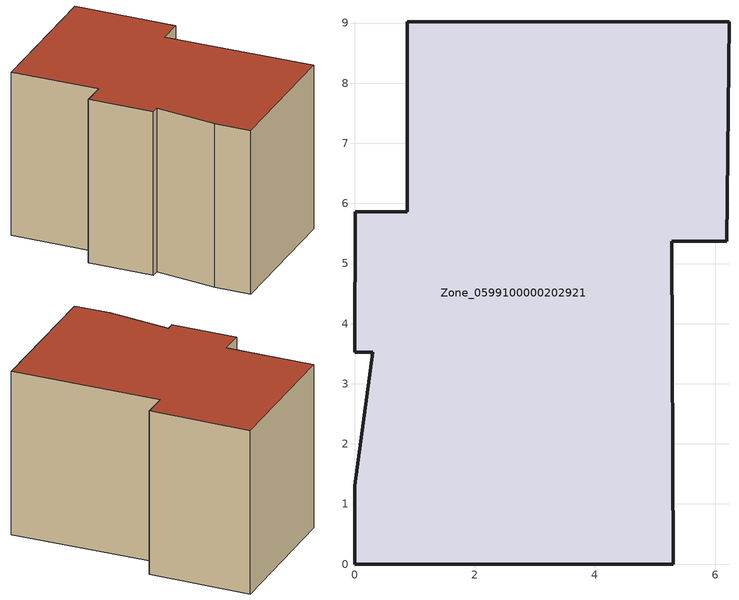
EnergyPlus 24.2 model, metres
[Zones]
Zone_0599100000202921
 floor ground (C_G): 0.31,3.53 0.01,3.53 0.01,5.86 0.88,5.86 0.88,9.02 6.23,9.02 6.19,5.37 5.28,5.37 5.3,0 0,0 0,1.3 z0
 wall outside (C_F): 5.28,5.37 6.19,5.37 6.23,9.02 0.88,9.02 0.88,5.86 0.01,5.86 0.01,3.53 0.31,3.53 0,1.3 0,0 5.3,0 5.28,5.37 z0:6.04
 roof outside (C_R): 0.31,3.53 0,1.3 0,0 5.3,0 5.28,5.37 6.19,5.37 6.23,9.02 0.88,9.02 0.88,5.86 0.01,5.86 0.01,3.53 z6.04
[BUILDING]
Pand.0599100000202921: North Axis=0; Terrain=City; Loads Convergence Tolerance Value=0.04; Temperature Convergence Tolerance Value=0.4; Solar Distribution=FullExterior; Maximum Number of Warmup Days=25; Minimum Number of Warmup Days=1
[Site:Location]
Rotterdam.The.Hague.AP_ZH_NLD Design_Conditions: Latitude=51.96; Longitude=4.45; Time Zone=1; Elevation=-4.5
[SITE:GROUNDTEMPERATURE:BUILDINGSURFACE]
18, 18, 18, 18, 18, 18, 18, 18, 18, 18, 18, 18
[MATERIAL] Thermal Absorptance=0.9; Solar Absorptance=0.7; Visible Absorptance=0.7
Name | Roughness | Thickness | Conductivity | Density | Specific Heat
G.TC.1946-1964 | MediumSmooth | 0.15 | 1 | 540 | 1210
F.TC.1946-1964 | Rough | 0.3 | 0.857143 | 1920 | 840
R.TC.1946-1964 | MediumRough | 0.2 | 0.235294 | 1500 | 1000
[CONSTRUCTION]
C_G: G.TC.1946-1964
C_F: F.TC.1946-1964
C_R: R.TC.1946-1964
[ZONE]
Zone_0599100000202921: Type=1; Multiplier=1; Ceiling Height=Autocalculate; Volume=Autocalculate; Floor Area=autocalculate; Part of Total Floor Area=Yes
[ZONEINFILTRATION:DESIGNFLOWRATE]
Infil_Zone_0599100000202921: Zone or ZoneList or Space or SpaceList=Zone_0599100000202921; Schedule=AlwaysOn; Design Flow Rate Calculation Method=Flow/Area; Flow Rate per Floor Area=0.003; Constant Term Coefficient=1; Temperature Term Coefficient=0; Velocity Term Coefficient=0; Velocity Squared Term Coefficient=0
[HVACTEMPLATE:ZONE:IDEALLOADSAIRSYSTEM]
Zone_0599100000202921: Maximum Heating Supply Air Temperature=50; Minimum Cooling Supply Air Temperature=13; Maximum Heating Supply Air Humidity Ratio=0.0156; Minimum Cooling Supply Air Humidity Ratio=0.0077; Heating Limit=NoLimit; Cooling Limit=NoLimit; Dehumidification Control Type=ConstantSensibleHeatRatio; Cooling Sensible Heat Ratio=0.7; Dehumidification Setpoint=60; Humidification Control Type=None; Humidification Setpoint=30; Outdoor Air Method=None; Outdoor Air Flow Rate per Person=0.00944; Outdoor Air Flow Rate per Zone Floor Area=0; Outdoor Air Flow Rate per Zone=0; Demand Controlled Ventilation Type=None; Outdoor Air Economizer Type=NoEconomizer; Heat Recovery Type=None; Sensible Heat Recovery Effectiveness=0.7; Latent Heat Recovery Effectiveness=0.65
[ZONECONTROL:THERMOSTAT]
ThermostatControl_Zone_0599100000202921: Zone or ZoneList=Zone_0599100000202921; Control Type Schedule=DualSetpointControlType; Control 1=Thermostat_Zone_0599100000202921; Temperature Difference Between Cutout And Setpoint=0
[THERMOSTATSETPOINT:DUALSETPOINT]
Thermostat_Zone_0599100000202921: Heating Setpoint Temperature Schedule=HeatingSetpoint_Zone_0599100000202921; Cooling Setpoint Temperature Schedule=CoolingSetpoint_Zone_0599100000202921
[SCHEDULE:COMPACT]
HeatingSetpoint_Zone_0599100000202921: Through: 12/31, For: AllDays, Until: 24:00, 21
CoolingSetpoint_Zone_0599100000202921: Through: 12/31, For: AllDays, Until: 24:00, 24
DualSetpointControlType: Through: 12/31, For: AllDays, Until: 24:00, 4
AlwaysOn: Through: 12/31, For: AllDays, Until: 24:00, 1
